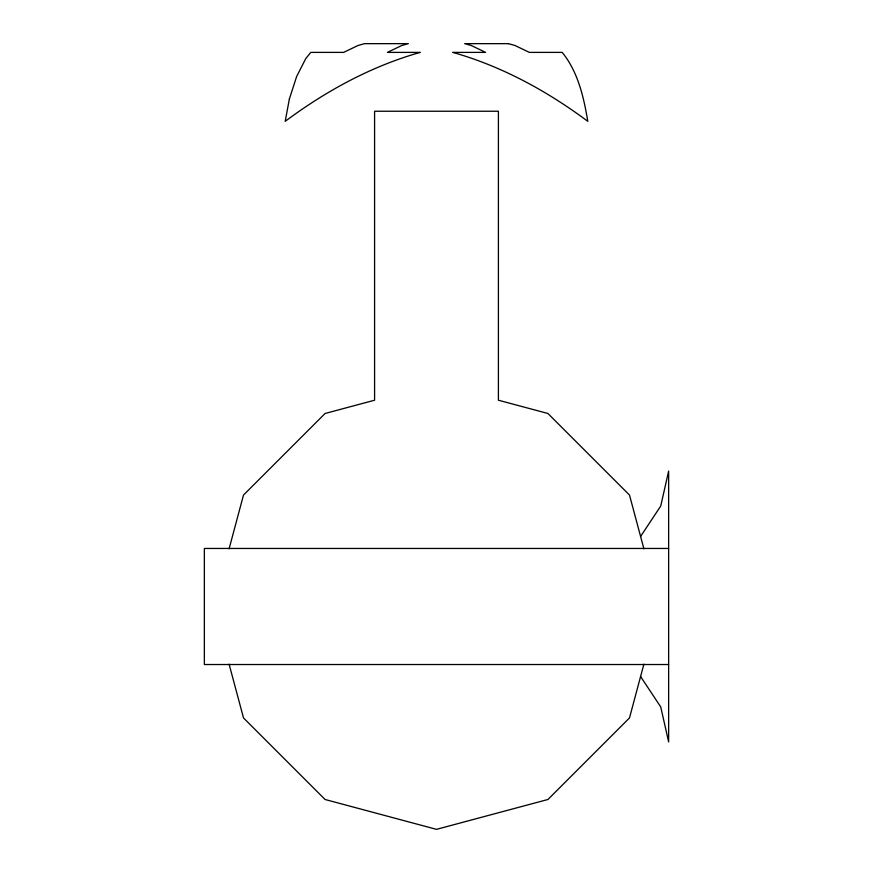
<?xml version="1.0" encoding="UTF-8"?>
<svg xmlns="http://www.w3.org/2000/svg" width="873" height="873" viewBox="0 0 873 873"><rect width="100%" height="100%" fill="white"/><g stroke="black" fill="none" stroke-linecap="round" stroke-linejoin="round"><path stroke-width="1.31" d="M229.097 548.811L243.502 495.056L325.072 413.486L374.593 400.216L374.593 111.242L498.407 111.242L498.407 400.216L547.928 413.486L629.498 495.056L643.903 548.811M643.903 664.167L629.498 717.922L547.928 799.493L436.5 829.35L325.072 799.493L243.502 717.922L229.097 664.167M640.531 536.535L660.73 506.056L668.642 471.071L668.642 741.908L660.73 706.923L640.531 676.444M668.642 548.451L204.358 548.451L204.358 664.528L668.642 664.528M289.389 98.922L285.198 121.336C325.869 91.032 371.265 66.217 420.229 52.391L387.394 52.391L401.744 45.505L408.357 43.65L364.576 43.65L357.963 45.505L343.624 52.391L310.799 52.391L305.812 58.524L296.667 76.431L289.389 98.922M508.424 43.65L464.643 43.65L471.256 45.505L485.606 52.391L452.771 52.391C501.735 66.217 547.131 91.032 587.802 121.336C583.742 97.198 578.002 71.761 562.201 52.391L529.376 52.391L515.037 45.505L508.424 43.65"/></g></svg>
